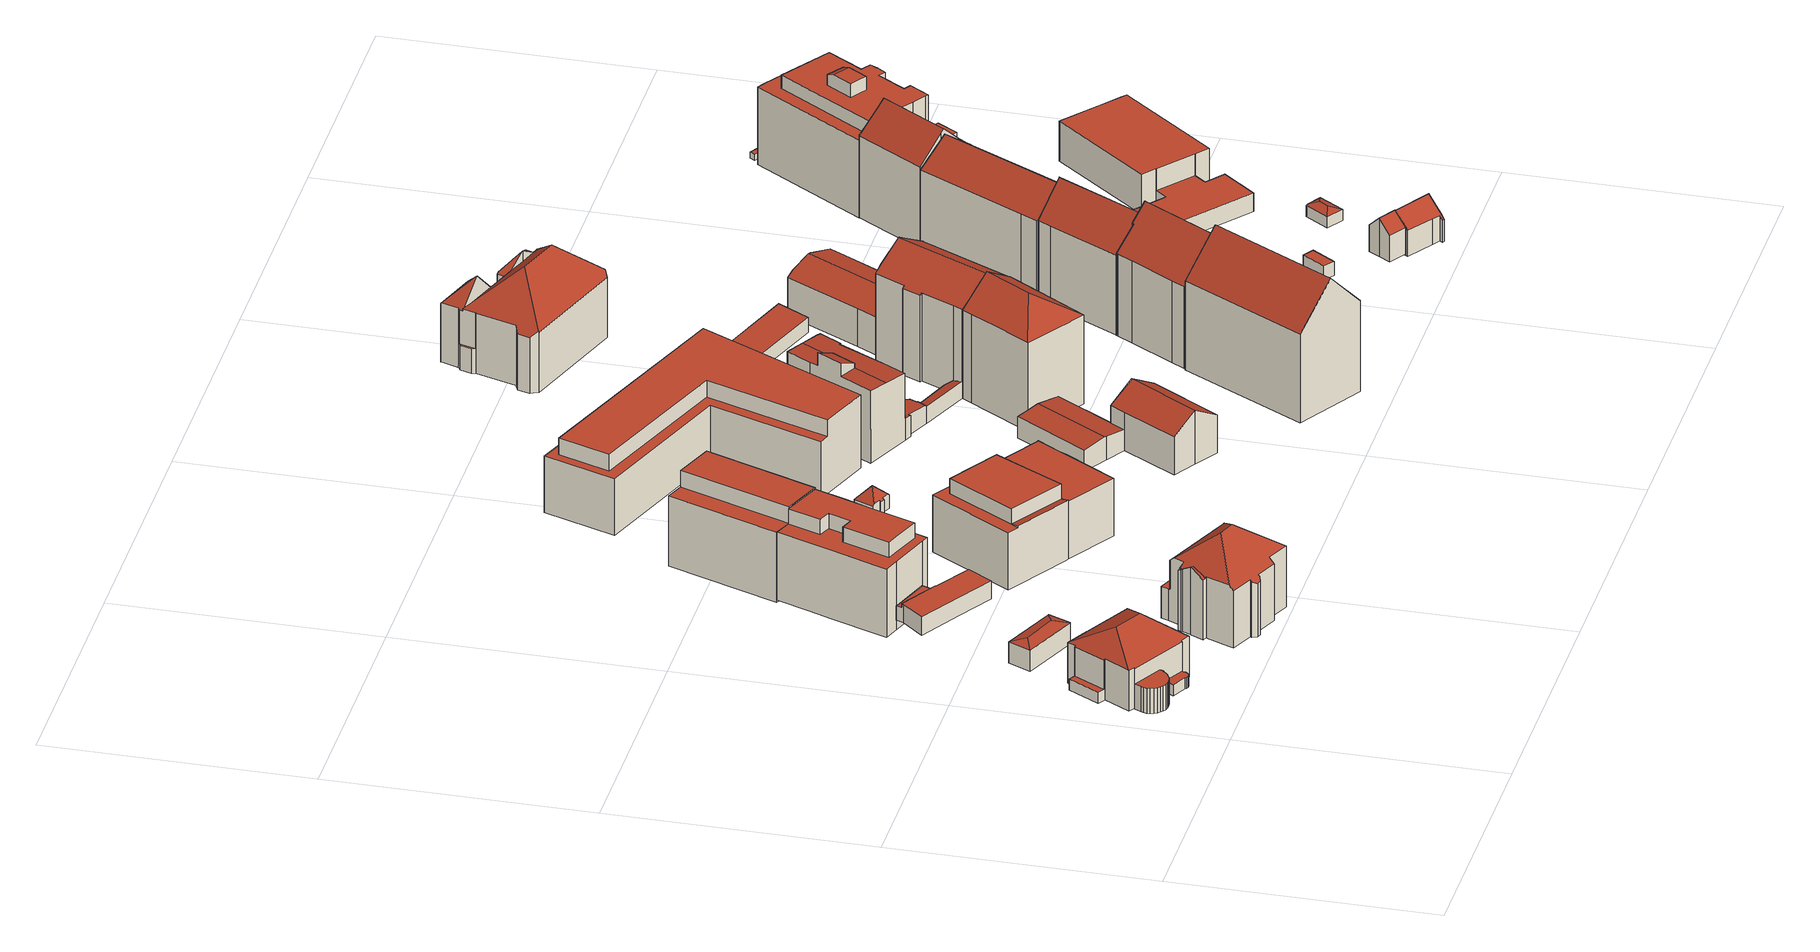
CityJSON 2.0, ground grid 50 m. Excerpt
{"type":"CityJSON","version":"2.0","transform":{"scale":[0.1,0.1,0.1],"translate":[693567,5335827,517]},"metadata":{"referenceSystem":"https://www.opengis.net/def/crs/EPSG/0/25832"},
"CityObjects":{
"building1":{"type":"Building","attributes":{"Gemeindeschluessel":"09162000","HoeheDach":"532.440","HoeheGrund":"520.370","Methode":"2000","NiedrigsteTraufeDesGebaeudes":"522.574","Geometrietyp2DReferenz":"3000","function":"31001_1000","roofType":"3200","measuredHeight":12.07,"storeysAboveGround":2},"geometry":[{"type":"MultiSurface","lod":"2","boundaries":[[[0,1,2,3,4,5,6]],[[7,8,9,10]],[[11,12,13,14]],[[15,16,17,18]],[[19,5,4,3,20,21,22,23,24,25]],[[25,24,26,27,28,29]],[[30,31,32,33]],[[34,35,31,30]],[[36,37,38,39]],[[40,6,5,19,41,42,43]],[[10,9,44,45]],[[11,14,46,47]],[[1,0,48,49]],[[50,51,40,43]],[[52,53,54,55]],[[56,38,37,57,58,44,9,8,59,60,61,62,63,48,0,6,40,51,64,65,66]],[[67,58,57,68]],[[68,57,37,36]],[[69,47,46,70]],[[71,72,73,74]],[[23,75,76,13,12,26,24]],[[77,78,79,80,32,31,35,17,16,81,2,1,49]],[[55,54,72,71]],[[82,56,66,83]],[[84,78,77,85]],[[86,87,74,73,88,89]],[[90,91,92,61,60,59]],[[93,75,53,52]],[[21,89,88,22]],[[94,79,78,84]],[[95,86,89,21,20,96]],[[97,27,26,12,11,47,69]],[[98,81,16,15]],[[65,64,51,50,99,100]],[[33,32,80,101]],[[23,22,88,73,72,54,53,75]],[[41,19,25,29]],[[101,80,79,94]],[[87,86,95,96,102,98,15,18,34,30,33,101,94,84,85,103,104,105,92,91,90,7,10,45,67,68,36,39,82,83,100,99,50,43,42,41,29,28,27,97,69,70,106,107,93,52,55,71,74]],[[90,59,8,7]],[[104,63,62,105]],[[76,107,106,70,46,14,13]],[[2,81,98,102,96,20,3]],[[76,75,93,107]],[[83,66,65,100]],[[45,44,58,67]],[[105,62,61,92]],[[18,17,35,34]],[[103,85,77,49,48,63,104]],[[39,38,56,82]]],"semantics":{"surfaces":[{"type":"WallSurface"},{"type":"RoofSurface"},{"type":"GroundSurface"}],"values":[0,0,0,0,1,0,0,0,0,0,0,1,0,0,0,1,0,0,0,0,1,1,0,0,0,0,0,0,1,0,0,0,0,0,0,1,0,0,2,0,0,0,0,0,0,0,0,0,0,0]}}]},
"building2":{"type":"Building","attributes":{"Gemeindeschluessel":"09162000","HoeheDach":"524.950","HoeheGrund":"520.030","Methode":"2000","NiedrigsteTraufeDesGebaeudes":"524.177","Geometrietyp2DReferenz":"3000","function":"31001_2523","roofType":"3200","measuredHeight":4.92},"geometry":[{"type":"MultiSurface","lod":"2","boundaries":[[[108,109,110,111]],[[112,109,108,113]],[[110,114,115,116,117,111]],[[113,111,117,118]],[[108,111,113]],[[119,120,118,117,116,115]],[[120,119,121,112,113,118]],[[112,121,114,110,109]],[[115,114,121,119]]],"semantics":{"surfaces":[{"type":"RoofSurface"},{"type":"WallSurface"},{"type":"GroundSurface"}],"values":[0,0,1,1,0,2,1,0,1]}}]},
"building3":{"type":"Building","attributes":{"Gemeindeschluessel":"09162000","HoeheDach":"537.830","HoeheGrund":"520.470","Methode":"2000","NiedrigsteTraufeDesGebaeudes":"526.830","Geometrietyp2DReferenz":"3000","function":"31001_1000","roofType":"3200","measuredHeight":17.36,"storeysAboveGround":2},"geometry":[{"type":"MultiSurface","lod":"2","boundaries":[[[122,123,124,125]],[[126,127,128,129]],[[130,131,132,133,134,135]],[[136,137,138,139]],[[140,141,142,143,144,145,146]],[[147,148,149,142,141,150,151]],[[152,153,154,155]],[[156,157,158]],[[159,160,161,162,152,155,163,164,165,122,125,166,167,168,126,129,151,150,141,140,146,169,170,171,136,139,172,173,174,175,176,177,178]],[[145,179,180,170,169,146]],[[181,182,183,157,156,184,185,143,142,149]],[[135,186,187,130]],[[183,182,186,135,134,176,175,174,173]],[[166,188,189,167]],[[181,190,191,187,186,182]],[[162,192,153,152]],[[128,127,193,189,188,124,123,194,195,196,190,181,149,148,147]],[[163,196,195,164]],[[158,157,183,173,172,139,138]],[[177,133,132,178]],[[144,143,185]],[[196,154,153,192,191,190]],[[178,132,131,159]],[[144,185,197,179,145]],[[155,154,196,163]],[[162,161,160,159,131,130,187,191,192]],[[176,134,133,177]],[[125,124,188,166]],[[194,123,122,165,164,195]],[[185,184,156,197]],[[171,198,137,136]],[[168,193,127,126]],[[197,156,158,138,137,198,180,179]],[[170,180,198,171]],[[167,189,193,168]],[[129,128,147,151]]],"semantics":{"surfaces":[{"type":"WallSurface"},{"type":"RoofSurface"},{"type":"GroundSurface"}],"values":[0,0,1,0,0,0,0,0,2,0,1,0,0,0,1,0,1,0,0,0,0,1,0,1,0,0,0,0,0,0,0,0,1,0,0,0]}}]},
"building4":{"type":"Building","attributes":{"Gemeindeschluessel":"09162000","HoeheDach":"523.651","HoeheGrund":"520.090","Methode":"2000","NiedrigsteTraufeDesGebaeudes":"522.850","Geometrietyp2DReferenz":"3000","function":"31001_1000","roofType":"1000","measuredHeight":3.56,"storeysAboveGround":1},"geometry":[{"type":"MultiSurface","lod":"2","boundaries":[[[199,200,201,202,203,204]],[[202,201,205,206,207,208,209,210,211,203]],[[212,213,214,215,216,208,207]],[[208,216,217,209]],[[206,205,218,219,212,207]],[[218,205,201,200]],[[200,199,204,220,221,222,223,224,214,213,212,219,218]],[[225,215,214,224,223,226]],[[211,210,209,217,226,223,222,221,220]],[[216,215,225,226,217]],[[204,203,211,220]]],"semantics":{"surfaces":[{"type":"WallSurface"},{"type":"RoofSurface"},{"type":"GroundSurface"}],"values":[0,1,0,0,0,0,2,0,0,1,0]}}]},
"building5":{"type":"Building","attributes":{"Gemeindeschluessel":"09162000","HoeheDach":"534.743","HoeheGrund":"518.093","Methode":"2000","NiedrigsteTraufeDesGebaeudes":"531.700","Geometrietyp2DReferenz":"3000","function":"31001_1000","roofType":"1000","measuredHeight":16.65,"storeysAboveGround":5},"geometry":[{"type":"MultiSurface","lod":"2","boundaries":[[[227,228,229,230,231,232,233,234,235,236]],[[237,238,239,240,241,242,243,244,245,246,232,231]],[[247,248,249,250,236,235,234,233,232,246,245,244,243]],[[251,252,253,254,240,239,238,255,256,257,258,259]],[[260,255,238,237]],[[250,261,227,236]],[[262,263,252,251,259,264]],[[249,265,261,250]],[[261,265,266,267,242,241,268,269,263,262,264,270,271,272,260,237,231,230,229,228,227]],[[248,247,267,266,265,249]],[[270,258,257,271]],[[243,242,267,247]],[[263,269,268,241,240,254,253,252]],[[264,259,258,270]],[[271,257,256,272]],[[272,256,255,260]]],"semantics":{"surfaces":[{"type":"WallSurface"},{"type":"GroundSurface"},{"type":"RoofSurface"}],"values":[0,0,1,2,0,0,0,0,2,0,0,0,0,0,0,0]}}]},
"building6":{"type":"Building","attributes":{"Gemeindeschluessel":"09162000","HoeheDach":"534.456","HoeheGrund":"520.070","Methode":"2000","NiedrigsteTraufeDesGebaeudes":"531.470","Geometrietyp2DReferenz":"3000","function":"31001_1000","roofType":"1000","measuredHeight":14.39,"storeysAboveGround":3},"geometry":[{"type":"MultiSurface","lod":"2","boundaries":[[[273,274,275,276,277,278,279,280,281,282,283,284]],[[285,284,283,282,286,287]],[[288,289,290,281,280,291,292,293]],[[288,294,289]],[[289,287,286,290]],[[295,273,284,285,287,289]],[[291,280,279,296,297,292]],[[298,274,273,295,289,294]],[[278,277,276,275,299,300,301,297,296,279]],[[301,293,292,297]],[[300,299,275,274,298,294,288,293,301]],[[290,286,282,281]]],"semantics":{"surfaces":[{"type":"WallSurface"},{"type":"RoofSurface"},{"type":"GroundSurface"}],"values":[0,1,1,0,0,0,0,1,2,0,0,0]}}]},
"building7":{"type":"Building","attributes":{"Gemeindeschluessel":"09162000","HoeheDach":"534.874","HoeheGrund":"517.610","Methode":"2000","NiedrigsteTraufeDesGebaeudes":"531.618","Geometrietyp2DReferenz":"3000","function":"31001_1000","roofType":"1000","measuredHeight":17.26,"storeysAboveGround":5},"geometry":[{"type":"MultiSurface","lod":"2","boundaries":[[[302,303,304,305]],[[306,307,308,309]],[[310,305,304,311]],[[312,313,314,315,309,308,316,302,305,310]],[[317,318,315,314]],[[302,316,319,303]],[[308,307,319,316]],[[314,313,312,310,311,320,321,317]],[[315,318,306,309]],[[303,319,307,306,318,317,321,320,311,304]]],"semantics":{"surfaces":[{"type":"RoofSurface"},{"type":"WallSurface"},{"type":"GroundSurface"}],"values":[0,1,1,1,1,1,0,2,0,1]}}]},
"building8":{"type":"Building","attributes":{"Gemeindeschluessel":"09162000","HoeheDach":"531.614","HoeheGrund":"520.060","Methode":"1000","NiedrigsteTraufeDesGebaeudes":"531.614","Geometrietyp2DReferenz":"3000","function":"31001_1000","roofType":"1000","measuredHeight":11.55,"storeysAboveGround":4},"geometry":[{"type":"MultiSurface","lod":"2","boundaries":[[[322,323,324,325,326,327,328,329]],[[324,323,322,275,279,330,325]],[[322,329,331,275]],[[332,326,325,330,279,333]],[[329,328,327,326,332,333,331]],[[275,331,333,279]]],"semantics":{"surfaces":[{"type":"WallSurface"},{"type":"GroundSurface"},{"type":"RoofSurface"}],"values":[0,1,0,0,2,0]}}]},
"building9":{"type":"Building","attributes":{"Gemeindeschluessel":"09162000","HoeheDach":"525.460","HoeheGrund":"520.440","Methode":"2000","NiedrigsteTraufeDesGebaeudes":"523.109","Geometrietyp2DReferenz":"3000","function":"31001_2000","roofType":"4000","measuredHeight":5.02},"geometry":[{"type":"MultiSurface","lod":"2","boundaries":[[[334,335,336]],[[337,335,338,339]],[[340,341,342,343,344,345]],[[346,338,335,334]],[[347,336,335,337]],[[343,334,336,344]],[[348,339,338,346,349,350]],[[342,351,352,349,346,334,343]],[[339,348,350,353,354,341,340,345,347,337]],[[353,352,351,354]],[[350,349,352,353]],[[354,351,342,341]],[[345,344,336,347]]],"semantics":{"surfaces":[{"type":"RoofSurface"},{"type":"WallSurface"},{"type":"GroundSurface"}],"values":[0,1,1,0,1,0,1,0,2,1,1,1,1]}}]},
"building10":{"type":"Building","attributes":{"name":"Finanzgericht München","Gemeindeschluessel":"09162000","HoeheDach":"533.800","HoeheGrund":"519.241","Methode":"2000","NiedrigsteTraufeDesGebaeudes":"524.000","Geometrietyp2DReferenz":"3000","function":"31001_3000","roofType":"1000","measuredHeight":14.56,"storeysAboveGround":4},"geometry":[{"type":"MultiSurface","lod":"2","boundaries":[[[355,356,357,358]],[[359,360,361,362]],[[361,360,363,357,356,364]],[[365,366,367,368]],[[369,367,366,370]],[[371,372,373,374]],[[375,376,363,360,359,377]],[[376,375,378,379,380,381,369,370,371,374]],[[376,374,373,358,357,363]],[[380,382,383,381]],[[362,361,364,384]],[[369,381,383,385,368,367]],[[384,364,356,355]],[[368,385,386,365]],[[375,377,387,378]],[[388,379,378,387]],[[382,380,379,388]],[[382,388,387,377,359,362,384,355,358,373,372,386,385,383]],[[371,370,366,365,386,372]]],"semantics":{"surfaces":[{"type":"WallSurface"},{"type":"RoofSurface"},{"type":"GroundSurface"}],"values":[0,0,1,1,0,0,0,2,0,0,0,0,0,0,0,0,0,1,0]}}]},
"building11":{"type":"Building","attributes":{"Gemeindeschluessel":"09162000","HoeheDach":"531.501","HoeheGrund":"520.830","Methode":"2000","NiedrigsteTraufeDesGebaeudes":"528.437","Geometrietyp2DReferenz":"3000","function":"31001_9998","roofType":"3100","measuredHeight":10.67,"storeysAboveGround":3},"geometry":[{"type":"MultiSurface","lod":"2","boundaries":[[[389,390,391,392]],[[393,394,395,396,397,398]],[[390,394,393,391]],[[395,394,390,389]],[[399,400,398,397]],[[389,392,401,399,397,396,395]],[[401,402,400,399]],[[391,393,398,400,402]],[[392,391,402,401]]],"semantics":{"surfaces":[{"type":"WallSurface"},{"type":"RoofSurface"},{"type":"GroundSurface"}],"values":[0,0,1,0,0,2,0,1,0]}}]},
"building12":{"type":"Building","attributes":{"Gemeindeschluessel":"09162000","HoeheDach":"525.499","HoeheGrund":"520.711","Methode":"1000","NiedrigsteTraufeDesGebaeudes":"524.944","Geometrietyp2DReferenz":"3000","function":"31001_9998","roofType":"3100","measuredHeight":4.79},"geometry":[{"type":"MultiSurface","lod":"2","boundaries":[[[403,404,405,406]],[[403,406,407,408,409]],[[406,405,410,411,407]],[[412,413,411,410]],[[414,415,413,412]],[[405,404,416,417,414,412,410]],[[411,413,415,418,408,407]],[[417,418,415,414]],[[404,403,409,416]],[[417,416,409,408,418]]],"semantics":{"surfaces":[{"type":"WallSurface"},{"type":"RoofSurface"},{"type":"GroundSurface"}],"values":[0,1,0,0,0,2,1,0,0,0]}}]},
"building13":{"type":"Building","attributes":{"Gemeindeschluessel":"09162000","HoeheDach":"537.762","HoeheGrund":"520.667","Methode":"2000","NiedrigsteTraufeDesGebaeudes":"523.525","Geometrietyp2DReferenz":"3000","function":"31001_2000","roofType":"1000","measuredHeight":17.09,"storeysAboveGround":3},"geometry":[{"type":"MultiSurface","lod":"2","boundaries":[[[419,420,421,422]],[[423,424,425,426]],[[427,428,429,430,431]],[[432,433,434,435]],[[436,437,438,439,440,441,442,443]],[[444,445,429,428]],[[446,435,434,447,448,449]],[[450,451,452,453]],[[454,455,456,457]],[[444,458,459,460,461,445]],[[454,457,462,437,436,463,458,444,428,427,464,419,422,432,435,446,465,423,426]],[[453,452,440,439]],[[462,466,467,468,469,438,437]],[[464,470,471,420,419]],[[461,460,472,473]],[[469,453,439,438]],[[464,427,431,473,472,470]],[[431,430,461,473]],[[454,426,425,474,475,455]],[[468,471,470,472,460,459,476,450,453,469]],[[425,424,477,449,448,474]],[[442,441,451,450]],[[450,476,478,443,442]],[[432,422,421,479,433]],[[452,451,441,440]],[[448,447,475,474]],[[457,456,466,462]],[[465,477,424,423]],[[458,463,478,476,459]],[[436,443,478,463]],[[466,479,421,420,467]],[[456,455,475,447,434,433,479,466]],[[420,471,468,467]],[[446,449,477,465]],[[430,429,445,461]]],"semantics":{"surfaces":[{"type":"WallSurface"},{"type":"GroundSurface"},{"type":"RoofSurface"}],"values":[0,0,0,0,0,0,0,0,0,0,1,0,0,0,0,2,0,2,0,2,2,0,2,0,2,0,0,0,0,0,2,2,0,0,2]}}]},
"building14":{"type":"Building","attributes":{"Gemeindeschluessel":"09162000","HoeheDach":"542.880","HoeheGrund":"520.760","Methode":"2000","NiedrigsteTraufeDesGebaeudes":"538.519","Geometrietyp2DReferenz":"3000","function":"31001_9998","roofType":"3200","measuredHeight":22.12,"storeysAboveGround":5},"geometry":[{"type":"MultiSurface","lod":"2","boundaries":[[[480,481,482,483,484]],[[482,485,486,487,488,489,490,491,492,483]],[[484,483,492,491,493,494,495,496]],[[486,497,498,499,487]],[[500,501,481,480,484,496]],[[502,501,500,496,495,494,493,503,504,505,499,498]],[[493,491,490,503]],[[481,506,497,486,485,482]],[[501,502,498,497,506,481]],[[489,488,487,499,505,504,503,490]]],"semantics":{"surfaces":[{"type":"RoofSurface"},{"type":"WallSurface"},{"type":"GroundSurface"}],"values":[0,0,1,1,1,2,1,0,1,1]}}]},
"building15":{"type":"Building","attributes":{"Gemeindeschluessel":"09162000","HoeheDach":"546.566","HoeheGrund":"520.866","Methode":"2000","NiedrigsteTraufeDesGebaeudes":"537.308","Geometrietyp2DReferenz":"3000","function":"31001_1000","roofType":"3100","measuredHeight":25.7,"storeysAboveGround":4},"geometry":[{"type":"MultiSurface","lod":"2","boundaries":[[[507,508,509,510]],[[511,512,513,514]],[[515,514,513,516,517,518]],[[519,520,521,522]],[[510,509,523,524]],[[525,526,527,528]],[[529,530,531,532]],[[533,534,535,536]],[[537,534,533,538,539,540]],[[541,542,543,544,545,546]],[[547,548,530,529]],[[549,550,551,552]],[[532,531,553,554]],[[524,523,555,556]],[[521,520,557,558,553,531,530,548,559,527,526,542,541,546,517,516,513,512,560,555,523,509,508,551,550,561,535,534,537,562]],[[536,563,549,552,507,510,524,556,564,511,514,515,518,545,544,543,525,528,565,547,529,532,554,566,567,519,522,568,569,570,571,539,538,533]],[[565,559,548,547]],[[564,560,512,511]],[[561,550,549,563,536,535]],[[552,551,508,507]],[[543,542,526,525]],[[570,572,573,571]],[[556,555,560,564]],[[569,574,572,570]],[[562,537,540,573,572,574]],[[528,527,559,565]],[[568,522,521,562,574,569]],[[518,517,546,545]],[[571,573,540,539]],[[554,553,558,566]],[[567,566,558,557,520,519]]],"semantics":{"surfaces":[{"type":"WallSurface"},{"type":"RoofSurface"},{"type":"GroundSurface"}],"values":[0,0,0,0,0,0,0,0,0,0,0,0,0,0,1,2,0,0,0,0,0,0,0,0,1,0,0,0,0,0,0]}}]},
"building16":{"type":"Building","attributes":{"Gemeindeschluessel":"09162000","HoeheDach":"525.708","HoeheGrund":"520.780","Methode":"2000","NiedrigsteTraufeDesGebaeudes":"523.778","Geometrietyp2DReferenz":"3000","function":"31001_2000","roofType":"1000","measuredHeight":4.93},"geometry":[{"type":"MultiSurface","lod":"2","boundaries":[[[575,576,577,578,579,580,581,582,583]],[[584,585,586,587,588]],[[577,589,590,578]],[[577,576,575,583,584,588,591,592,593,594,595,596,597,598,589]],[[599,600,581,580]],[[584,583,582,585]],[[579,578,590,599,580]],[[588,587,601,591]],[[602,603,601,587,586,604]],[[592,603,602,593]],[[605,585,582,581,600,606,607,608]],[[595,608,607,596]],[[596,607,606,597]],[[591,601,603,592]],[[605,604,586,585]],[[600,599,590,589,598,597,606]],[[594,593,602,604,605,608,595]]],"semantics":{"surfaces":[{"type":"WallSurface"},{"type":"GroundSurface"},{"type":"RoofSurface"}],"values":[0,0,0,1,0,0,2,0,2,0,2,0,0,0,0,0,0]}}]},
"building17":{"type":"Building","attributes":{"Gemeindeschluessel":"09162000","HoeheDach":"542.618","HoeheGrund":"521.040","Methode":"2000","NiedrigsteTraufeDesGebaeudes":"538.280","Geometrietyp2DReferenz":"3000","function":"31001_1000","roofType":"3100","measuredHeight":21.58,"storeysAboveGround":4},"geometry":[{"type":"MultiSurface","lod":"2","boundaries":[[[609,610,611,612]],[[613,614,615,616]],[[617,618,619,620]],[[621,622,623,624,625,626,627,628,629,615,614]],[[622,610,609,630,631,623]],[[632,633,634,635]],[[636,629,628,637]],[[638,625,624,639]],[[637,628,627,640]],[[635,617,620,641,613,616,636,637,640,642,638,639,631,630,609,612,632]],[[639,624,623,631]],[[642,626,625,638]],[[641,620,619,621,614,613]],[[616,615,629,636]],[[612,611,633,632]],[[635,634,618,617]],[[619,618,634,633,611,610,622,621]],[[640,627,626,642]]],"semantics":{"surfaces":[{"type":"WallSurface"},{"type":"RoofSurface"},{"type":"GroundSurface"}],"values":[0,0,0,1,0,0,0,0,0,2,0,0,0,0,0,0,1,0]}}]},
"building18":{"type":"Building","attributes":{"Gemeindeschluessel":"09162000","HoeheDach":"544.514","HoeheGrund":"521.010","Methode":"1000","NiedrigsteTraufeDesGebaeudes":"537.318","Geometrietyp2DReferenz":"3000","function":"31001_1000","roofType":"3100","measuredHeight":23.5,"storeysAboveGround":4},"geometry":[{"type":"MultiSurface","lod":"2","boundaries":[[[643,644,645,646]],[[647,648,649,650]],[[651,652,653,654,655,656,657,647,650,658,643,646,659,660,661,662]],[[656,663,664,657]],[[646,645,665,659]],[[658,666,644,643]],[[667,668,661,660,659,665]],[[651,669,670,652]],[[652,670,671,653]],[[672,673,667,665,645,644,666,649,648,664,663]],[[654,653,671,673,672,655]],[[671,670,669,674,668,667,673]],[[662,674,669,651]],[[650,649,666,658]],[[655,672,663,656]],[[657,664,648,647]],[[661,668,674,662]]],"semantics":{"surfaces":[{"type":"WallSurface"},{"type":"GroundSurface"},{"type":"RoofSurface"}],"values":[0,0,1,0,0,0,0,0,0,2,0,2,0,0,0,0,0]}}]},
"building19":{"type":"Building","attributes":{"Gemeindeschluessel":"09162000","HoeheDach":"539.800","HoeheGrund":"520.740","Methode":"2000","NiedrigsteTraufeDesGebaeudes":"525.558","Geometrietyp2DReferenz":"3000","function":"31001_1000","roofType":"3200","measuredHeight":19.06,"storeysAboveGround":2},"geometry":[{"type":"MultiSurface","lod":"2","boundaries":[[[675,676,677,678]],[[679,680,681,682]],[[683,684,685]],[[686,687,688,689,690,691]],[[692,693,694]],[[695,696,697,698,699,700,701]],[[702,691,690,703,704,705]],[[706,678,677,707,708,709,710]],[[711,712,713,714]],[[681,715,716,717]],[[718,719,720,721,722,694,693,723,724]],[[725,726,727,728,729,730]],[[680,731,732,733,715,681]],[[734,735,682]],[[708,736,696,695,709]],[[737,738,739,740,718,724]],[[698,717,716,741,742,699]],[[739,738,727,726]],[[743,744,745,746]],[[720,719,718,740,739,726,725,730,688,687,686,747,748,749,743,746,750,675,678,706,710,701,700,699,742,741,751,752,753,754,755,756,721]],[[745,757,676,675,750,746]],[[749,748,747,702,705,758,744,743]],[[759,760,761,762,711,714,731,680]],[[713,732,731,714]],[[713,753,752,751,715,733,732]],[[763,683,761]],[[692,694,722,684,683]],[[690,689,729,728,727,738,737,724,723,703]],[[712,764,685,684,722,721,756,755,754,753,713]],[[707,735,734,697,696,736,708]],[[692,683,763]],[[761,683,685,764,762]],[[710,709,695,701]],[[704,703,723,693,692,763,761,760,759,680,679,682,735]],[[711,762,764,712]],[[730,729,689,688]],[[682,681,717,698,697,734]],[[758,705,704,735,707,677,676,757,745,744]],[[686,691,702,747]],[[715,751,741,716]]],"semantics":{"surfaces":[{"type":"WallSurface"},{"type":"RoofSurface"},{"type":"GroundSurface"}],"values":[0,0,1,0,0,0,1,0,1,1,0,0,1,0,1,0,0,0,0,2,0,0,0,0,0,0,1,1,0,0,0,1,0,1,0,0,1,1,0,0]}}]},
"building20":{"type":"Building","attributes":{"Gemeindeschluessel":"09162000","HoeheDach":"530.544","HoeheGrund":"520.981","Methode":"1000","NiedrigsteTraufeDesGebaeudes":"528.617","Geometrietyp2DReferenz":"3000","function":"31001_1000","roofType":"3100","measuredHeight":9.56,"storeysAboveGround":2},"geometry":[{"type":"MultiSurface","lod":"2","boundaries":[[[765,766,767,768]],[[769,770,771,772]],[[632,773,774,612]],[[768,767,775,776,777,778,779]],[[769,765,768,779,770]],[[772,771,780,781]],[[609,777,776,631]],[[609,612,774,778,777]],[[609,631,782,766,765,769,772,781,783,632,612]],[[783,784,773,632]],[[774,773,784,780,771,770,779,778]],[[631,776,775,782]],[[766,782,775,767]],[[781,780,784,783]]],"semantics":{"surfaces":[{"type":"WallSurface"},{"type":"RoofSurface"},{"type":"GroundSurface"}],"values":[0,0,0,1,0,0,0,0,2,0,1,0,0,0]}}]},
"building21":{"type":"Building","attributes":{"Gemeindeschluessel":"09162000","HoeheDach":"542.890","HoeheGrund":"521.139","Methode":"2000","NiedrigsteTraufeDesGebaeudes":"531.230","Geometrietyp2DReferenz":"3000","function":"31001_1000","roofType":"3100","measuredHeight":21.75,"storeysAboveGround":4},"geometry":[{"type":"MultiSurface","lod":"2","boundaries":[[[785,786,787,788]],[[789,790,791]],[[792,793,794,795,796]],[[797,798,799,800]],[[801,802,803,804]],[[786,805,806,807,787]],[[808,785,809,810]],[[804,803,788,787,807,792,796,811,812]],[[789,813,814,815,790]],[[794,816,817,789,791,818]],[[786,785,808,819,805]],[[803,802,809,785,788]],[[793,816,794]],[[811,796,795,790,815,820,821]],[[822,797,800,823,824,825,826,819,808,810,801,804,812]],[[806,814,813,817,816,793,792,807]],[[789,817,813]],[[800,827,828,823]],[[818,795,794]],[[822,829,798,797]],[[810,809,802,801]],[[799,827,800]],[[822,812,811,821,829]],[[791,790,795,818]],[[823,828,830,824]],[[799,798,829,821,820,831,832,830,828,827]],[[825,832,831,826]],[[805,819,826,831,820,815,814,806]],[[824,830,832,825]]],"semantics":{"surfaces":[{"type":"WallSurface"},{"type":"RoofSurface"},{"type":"GroundSurface"}],"values":[0,0,1,0,0,1,0,0,1,1,0,1,0,1,2,0,0,0,0,0,0,0,0,0,0,1,0,0,0]}}]},
"building22":{"type":"Building","attributes":{"Gemeindeschluessel":"09162000","HoeheDach":"523.780","HoeheGrund":"520.993","Methode":"2000","NiedrigsteTraufeDesGebaeudes":"523.780","Geometrietyp2DReferenz":"3000","function":"31001_2000","roofType":"1000","measuredHeight":2.79},"geometry":[{"type":"MultiSurface","lod":"2","boundaries":[[[833,834,835,836]],[[837,838,834,833]],[[836,839,837,833]],[[839,840,838,837]],[[834,838,840,835]],[[836,835,840,839]]],"semantics":{"surfaces":[{"type":"WallSurface"},{"type":"GroundSurface"},{"type":"RoofSurface"}],"values":[0,0,1,0,2,0]}}]},
"building23":{"type":"Building","attributes":{"Gemeindeschluessel":"09162000","HoeheDach":"528.477","HoeheGrund":"520.810","Methode":"1000","NiedrigsteTraufeDesGebaeudes":"526.087","Geometrietyp2DReferenz":"3000","function":"31001_2000","roofType":"3100","measuredHeight":7.67},"geometry":[{"type":"MultiSurface","lod":"2","boundaries":[[[841,842,843,844]],[[845,846,847,844,843,848]],[[847,846,849,850,841,844]],[[845,848,851,852]],[[850,851,842,841]],[[849,852,851,850]],[[848,843,842,851]],[[846,845,852,849]]],"semantics":{"surfaces":[{"type":"WallSurface"},{"type":"GroundSurface"},{"type":"RoofSurface"}],"values":[0,0,1,2,0,0,2,0]}}]},
"building24":{"type":"Building","attributes":{"Gemeindeschluessel":"09162000","HoeheDach":"541.628","HoeheGrund":"521.050","Methode":"2000","NiedrigsteTraufeDesGebaeudes":"533.179","Geometrietyp2DReferenz":"3000","function":"31001_1000","roofType":"3100","measuredHeight":20.58,"storeysAboveGround":4},"geometry":[{"type":"MultiSurface","lod":"2","boundaries":[[[853,854,855,856]],[[857,858,859,860,861,862,863,864]],[[865,866,867,868]],[[869,870,871,872]],[[872,871,873,874]],[[875,876,877,856,855,866,865]],[[878,879,880,881,882,883]],[[854,853,884,885,886,860,859]],[[881,880,864,863]],[[887,867,866,855,854,859,858,888]],[[889,890,891,892,885,884]],[[876,893,891,890,894,877]],[[874,873,878,883]],[[868,867,887,895]],[[877,894,890,889,884,853,856]],[[870,888,858,857,864,880,879,878,873,871]],[[896,895,887,888,870,869]],[[893,876,875,865,868,895,896,869,872,874,883,882,881,863,862,861,860,886,885,892,891]]],"semantics":{"surfaces":[{"type":"WallSurface"},{"type":"RoofSurface"},{"type":"GroundSurface"}],"values":[0,0,0,0,0,0,0,0,0,1,0,0,0,0,1,1,0,2]}}]},
"building25":{"type":"Building","attributes":{"Gemeindeschluessel":"09162000","HoeheDach":"528.481","HoeheGrund":"520.460","Methode":"2000","NiedrigsteTraufeDesGebaeudes":"524.899","Geometrietyp2DReferenz":"3000","function":"31001_1000","roofType":"3100","measuredHeight":8.02,"storeysAboveGround":1},"geometry":[{"type":"MultiSurface","lod":"2","boundaries":[[[897,843,898,899]],[[900,901,902,903,904]],[[905,906,907,908]],[[909,906,905,910,901,900]],[[911,912,913,914]],[[915,916,917,843,897,918,919,920]],[[899,898,921,922]],[[922,921,903,902]],[[914,913,923,924]],[[908,907,912,911]],[[904,903,921,898,843,917,916]],[[902,901,910,905,908,911,914,924,920,919,918,897,899,922]],[[924,923,915,920]],[[913,912,907,906,909,900,904,916,915,923]]],"semantics":{"surfaces":[{"type":"WallSurface"},{"type":"RoofSurface"},{"type":"GroundSurface"}],"values":[0,0,0,0,0,0,0,0,0,0,1,2,0,1]}}]},
"building26":{"type":"Building","attributes":{"Gemeindeschluessel":"09162000","HoeheDach":"524.000","HoeheGrund":"521.084","Methode":"2000","NiedrigsteTraufeDesGebaeudes":"523.331","Geometrietyp2DReferenz":"3000","function":"31001_2463","roofType":"3200","measuredHeight":2.92,"storeysAboveGround":1},"geometry":[{"type":"MultiSurface","lod":"2","boundaries":[[[925,926,927]],[[928,929,930,931,932]],[[933,934,935,932,931]],[[936,927,935,934]],[[926,928,932,935,927]],[[936,937,938,925,927]],[[925,938,929,928,926]],[[939,929,938,937]],[[933,931,930,940]],[[940,930,929,939]],[[936,934,933,940,939,937]]],"semantics":{"surfaces":[{"type":"RoofSurface"},{"type":"WallSurface"},{"type":"GroundSurface"}],"values":[0,0,1,1,0,1,0,1,1,1,2]}}]},
"building27":{"type":"Building","attributes":{"Gemeindeschluessel":"09162000","HoeheDach":"542.720","HoeheGrund":"521.059","Methode":"2000","NiedrigsteTraufeDesGebaeudes":"530.690","Geometrietyp2DReferenz":"3000","function":"31001_1000","roofType":"3100","measuredHeight":21.66,"storeysAboveGround":4},"geometry":[{"type":"MultiSurface","lod":"2","boundaries":[[[941,942,943,944]],[[945,946,947]],[[948,949,945,950]],[[951,952,953,954]],[[955,956,957,958]],[[959,960,946,961,962,963]],[[964,965,941,944,966]],[[967,968,941,969]],[[970,960,943]],[[943,942,971,945,947,970]],[[950,945,971,972]],[[973,974,975,976]],[[977,967,969,978]],[[979,980,952,951]],[[945,949,981,961,946]],[[947,946,960,970]],[[944,943,982,966]],[[979,983,984,959,963,980]],[[985,986,974,973]],[[987,988,983,979,951,954,985,973,976,989,955,958,990]],[[988,987,977,978,965,964]],[[954,953,986,985]],[[984,982,943,960,959]],[[989,976,975,962,961,981]],[[983,988,964,966,982,984]],[[958,957,991,990]],[[972,971,942,941]],[[987,990,991,968,967,977]],[[968,991,957,956,948,950,972,941]],[[955,989,981,949,948,956]],[[980,963,962,975,974,986,953,952]],[[969,941,965,978]]],"semantics":{"surfaces":[{"type":"WallSurface"},{"type":"RoofSurface"},{"type":"GroundSurface"}],"values":[0,0,0,0,0,1,1,0,0,1,0,0,1,0,1,0,0,0,0,2,0,0,1,0,0,0,0,0,1,0,1,0]}}]},
"building28":{"type":"Building","attributes":{"name":"Neuapostolische Kirche","Gemeindeschluessel":"09162000","HoeheDach":"529.100","HoeheGrund":"521.058","Methode":"2000","NiedrigsteTraufeDesGebaeudes":"524.800","Geometrietyp2DReferenz":"3000","function":"31001_3041","roofType":"9999","measuredHeight":8.04,"storeysAboveGround":1},"geometry":[{"type":"MultiSurface","lod":"2","boundaries":[[[992,993,994,995]],[[996,997,998,999]],[[1000,1001,1002,993,992]],[[1003,1004,1005,1006,997,996]],[[995,994,1007,1008]],[[1009,1010,1011,1012]],[[1013,1014,1001,1000]],[[997,1006,1001,1014,1015,1016,1017,1018,998]],[[1012,1011,1004,1003]],[[1002,1001,1006,1005]],[[1019,1015,1014,1013]],[[1007,994,993,1002,1005,1004,1011,1010]],[[1003,996,999,1020,1021,1022,1019,1013,1000,992,995,1008,1009,1012]],[[1020,1018,1017,1021]],[[1021,1017,1016,1022]],[[999,998,1018,1020]],[[1022,1016,1015,1019]],[[1008,1007,1010,1009]]],"semantics":{"surfaces":[{"type":"WallSurface"},{"type":"RoofSurface"},{"type":"GroundSurface"}],"values":[0,0,0,0,0,0,0,1,0,0,0,1,2,0,0,0,0,0]}}]},
"building29":{"type":"Building","attributes":{"Gemeindeschluessel":"09162000","HoeheDach":"523.500","HoeheGrund":"521.100","Methode":"2000","NiedrigsteTraufeDesGebaeudes":"523.500","Geometrietyp2DReferenz":"3000","function":"31001_2000","roofType":"1000","measuredHeight":2.4},"geometry":[{"type":"MultiSurface","lod":"2","boundaries":[[[1023,1024,1025,1026]],[[1027,1023,1026,1028]],[[1028,1029,1030,1027]],[[1030,1024,1023,1027]],[[1028,1026,1025,1029]],[[1029,1025,1024,1030]]],"semantics":{"surfaces":[{"type":"RoofSurface"},{"type":"WallSurface"},{"type":"GroundSurface"}],"values":[0,1,2,1,1,1]}}]},
"building30":{"type":"Building","attributes":{"Gemeindeschluessel":"09162000","HoeheDach":"541.900","HoeheGrund":"520.998","Methode":"2000","NiedrigsteTraufeDesGebaeudes":"536.300","Geometrietyp2DReferenz":"3000","function":"31001_1000","roofType":"1000","measuredHeight":20.9,"storeysAboveGround":6},"geometry":[{"type":"MultiSurface","lod":"2","boundaries":[[[1031,1032,1033,1034]],[[1035,1036,1037,1038,1039,1040]],[[1041,1042,1043,1044]],[[1045,1046,1047,1048]],[[1049,1050,1051,1052]],[[1053,1054,1055,1056,1041,1044,1057,1058,1059,1060,1051,1050,1061]],[[1062,1063,1042,1041,1056,1055]],[[1064,1065,1038,1037]],[[1066,1067,1068,1069,1031,1034,1070,1071,1072,1073,1074,1075,1076,1049,1052,1077,1078]],[[1079,1080,1065,1064,1081,1082]],[[1073,1072,1083,1062,1055,1054,1074]],[[1084,1085,1086,1087]],[[1057,1088,1089,1058]],[[1067,1066,1078,1059,1058,1089,1090]],[[1052,1051,1060,1077]],[[1071,1070,1091,1092,1083,1072]],[[1039,1038,1065,1080]],[[1048,1084,1087,1045]],[[1074,1054,1053,1075]],[[1044,1043,1088,1057]],[[1076,1061,1050,1049]],[[1087,1086,1046,1045]],[[1093,1035,1040,1094,1079,1082]],[[1077,1060,1059,1078]],[[1075,1053,1061,1076]],[[1083,1092,1091,1033,1032,1047,1046,1086,1085,1090,1089,1088,1043,1042,1063,1062],[1081,1064,1037,1036,1035,1093,1082]],[[1031,1069,1068,1067,1090,1085,1084,1048,1047,1032]],[[1094,1040,1039,1080,1079]],[[1034,1033,1091,1070]]],"semantics":{"surfaces":[{"type":"WallSurface"},{"type":"RoofSurface"},{"type":"GroundSurface"}],"values":[0,0,0,0,0,1,0,0,2,0,0,0,0,0,0,0,1,1,0,0,0,0,0,0,0,1,0,1,0]}}]},
"building31":{"type":"Building","attributes":{"Gemeindeschluessel":"09162000","HoeheDach":"522.201","HoeheGrund":"520.971","Methode":"2000","NiedrigsteTraufeDesGebaeudes":"522.201","Geometrietyp2DReferenz":"3000","function":"51009_1610","roofType":"1000","measuredHeight":1.23},"geometry":[{"type":"MultiSurface","lod":"2","boundaries":[[[1095,1096,1097,1098]],[[1095,1099,1100,1096]],[[1098,1101,1099,1095]],[[1101,1102,1100,1099]],[[1096,1100,1102,1097]],[[1097,1102,1101,1098]]],"semantics":{"surfaces":[{"type":"GroundSurface"},{"type":"WallSurface"},{"type":"RoofSurface"}],"values":[0,1,1,2,1,1]}}]}
},
"vertices":[
[77,144,84],[77,144,56],[127,117,56],[127,117,114],[77,144,114],[19,175,114],[19,175,84],[49,121,34],[49,121,84],[42,120,84],[42,120,34],[35,233,56],[35,233,114],[68,293,114],[68,293,56],[125,110,34],[125,110,56],[123,107,56],[123,107,34],[20,176,115],[128,119,115],[146,110,116],[139,194,154],[84,223,154],[10,183,115],[9,182,115],[37,232,116],[37,232,34],[10,183,34],[9,182,34],[116,102,34],[116,102,56],[112,102,56],[112,102,34],[120,104,34],[120,104,56],[18,129,34],[18,129,84],[14,133,84],[14,133,34],[12,163,84],[20,176,34],[19,175,34],[12,163,34],[35,120,84],[35,120,34],[55,300,56],[22,240,56],[73,136,84],[73,136,56],[10,158,34],[10,158,84],[122,285,34],[122,285,115],[122,286,114],[122,286,34],[11,139,84],[23,125,84],[28,122,84],[55,123,84],[61,127,84],[62,127,84],[67,131,84],[71,137,84],[9,154,84],[9,151,84],[9,145,84],[28,122,34],[23,125,34],[22,240,34],[55,300,34],[173,259,34],[173,259,114],[215,236,114],[215,236,34],[78,308,115],[70,292,116],[83,130,56],[78,121,56],[105,107,56],[108,104,56],[125,115,56],[11,139,34],[9,145,34],[78,121,34],[83,130,34],[147,109,34],[215,235,34],[215,235,115],[147,109,115],[55,123,34],[61,127,34],[62,127,34],[78,308,34],[105,107,34],[146,110,34],[128,119,34],[35,233,34],[125,115,34],[9,154,34],[9,151,34],[108,104,34],[127,117,34],[73,136,34],[71,137,34],[67,131,34],[68,293,34],[70,292,34],
[139,394,79],[204,368,79],[234,380,72],[127,425,72],[216,337,72],[108,382,72],[235,380,72],[235,380,30],[234,380,30],[127,425,30],[108,382,30],[217,337,30],[216,337,30],[217,337,72],
[368,11,35],[368,11,148],[325,29,148],[325,29,35],[302,35,35],[302,35,146],[303,38,149],[303,38,35],[468,126,98],[468,127,98],[475,143,98],[331,203,98],[325,188,98],[324,186,98],[293,158,35],[293,158,158],[297,165,154],[297,165,35],[282,112,35],[282,111,35],[282,111,157],[282,112,156],[282,112,154],[275,115,154],[275,115,35],[260,57,149],[264,66,156],[264,66,157],[264,66,35],[260,57,35],[430,35,35],[430,35,158],[431,35,157],[431,35,35],[301,159,156],[303,163,156],[303,163,154],[468,127,35],[468,126,35],[467,124,35],[452,89,35],[418,2,35],[373,21,35],[372,20,35],[323,26,35],[315,23,35],[306,26,35],[287,139,35],[287,140,35],[295,157,35],[303,163,35],[312,158,35],[320,176,35],[324,186,35],[325,188,35],[331,203,35],[475,143,35],[287,139,169],[287,140,169],[350,102,208],[320,176,165],[312,158,164],[292,137,156],[283,115,156],[324,186,156],[468,126,156],[323,26,146],[315,23,141],[382,89,208],[467,124,158],[452,89,158],[306,26,141],[372,20,156],[373,21,157],[418,2,157],[292,137,169],[295,157,158],
[266,544,31],[332,505,31],[332,505,67],[266,544,67],[183,593,67],[183,593,31],[362,552,67],[296,592,67],[292,594,67],[293,595,67],[220,637,67],[219,635,67],[218,634,67],[292,594,31],[293,595,31],[302,620,31],[302,620,59],[293,595,59],[220,637,59],[362,552,31],[296,592,31],[218,634,31],[219,635,31],[220,637,31],[224,648,31],[228,646,31],[228,646,59],[224,648,59],
[195,658,147],[201,675,147],[235,765,147],[251,809,147],[275,872,147],[275,872,11],[251,809,11],[235,765,11],[201,675,11],[195,658,11],[307,859,147],[307,859,177],[331,851,177],[383,831,177],[383,831,147],[395,826,147],[395,826,11],[383,831,11],[331,851,11],[307,859,11],[317,615,11],[305,619,11],[302,620,11],[224,648,11],[258,655,177],[311,636,177],[344,726,177],[361,769,177],[284,797,177],[308,788,177],[291,745,177],[268,753,177],[235,663,177],[284,797,147],[224,648,147],[258,655,147],[311,636,147],[235,663,147],[302,620,147],[305,619,147],[317,615,147],[361,769,147],[344,726,147],[268,753,147],[291,745,147],[308,788,147],
[504,422,145],[496,408,149],[496,408,31],[504,422,31],[544,497,31],[575,554,31],[583,569,31],[583,569,145],[575,554,145],[575,554,175],[544,497,175],[504,422,175],[500,425,175],[476,613,175],[399,486,175],[390,471,145],[399,486,145],[476,613,145],[486,628,145],[465,641,145],[369,484,145],[390,471,149],[500,425,145],[486,628,31],[465,641,31],[491,410,149],[491,410,31],[390,471,31],[369,484,31],
[310,858,146],[388,1070,146],[353,1083,146],[275,872,146],[464,1042,148],[464,1042,179],[385,830,179],[385,830,148],[275,872,6],[353,1083,6],[310,858,6],[385,830,6],[395,826,6],[395,826,146],[310,858,179],[473,1038,6],[473,1038,146],[388,1070,179],[388,1070,6],[464,1042,6],
[592,350,31],[653,450,31],[660,463,31],[687,507,31],[687,507,146],[660,463,146],[653,450,146],[592,350,146],[684,508,31],[496,408,146],[684,508,146],[583,569,146],
[572,774,85],[603,786,61],[558,803,61],[603,786,34],[588,748,61],[588,748,34],[546,764,34],[561,758,34],[561,758,64],[546,764,64],[543,765,61],[543,765,34],[585,749,64],[558,803,34],[585,749,34],[570,755,64],[570,755,34],[560,756,61],[569,752,61],[569,752,34],[560,756,34],
[465,1305,135],[465,1305,168],[889,1151,168],[889,1151,135],[634,868,135],[634,868,168],[717,1103,168],[717,1103,135],[731,833,168],[430,1207,168],[814,1199,70],[820,1217,70],[703,1259,70],[696,1241,70],[703,1259,22],[820,1217,22],[813,1197,22],[813,1197,135],[897,1168,135],[897,1168,22],[613,875,22],[731,833,22],[613,875,135],[690,1090,22],[406,1191,22],[454,1328,22],[695,1239,22],[454,1328,135],[695,1239,135],[430,1207,135],[696,1241,135],[814,1199,135],[690,1090,135],[406,1191,135],
[898,240,38],[898,240,114],[853,268,145],[853,268,38],[933,400,145],[979,372,114],[979,372,38],[933,400,38],[887,427,38],[887,427,114],[869,398,38],[869,398,114],[807,295,38],[807,295,114],
[870,588,79],[870,588,37],[785,449,37],[785,449,79],[827,423,85],[912,562,85],[892,574,82],[832,421,37],[832,421,84],[870,398,37],[870,398,79],[887,427,37],[887,427,80],[892,574,37],[954,536,37],[954,536,79],
[840,821,37],[840,821,74],[885,807,73],[885,807,37],[978,712,37],[978,712,71],[881,752,71],[881,752,37],[926,890,37],[934,893,37],[934,893,72],[932,892,72],[926,890,71],[895,785,37],[895,785,73],[889,771,73],[889,771,37],[796,938,37],[725,814,37],[725,814,182],[761,876,182],[761,876,208],[788,923,208],[788,923,182],[796,938,182],[954,931,37],[954,931,72],[970,742,37],[890,770,73],[890,770,66],[970,742,65],[827,905,178],[827,905,187],[802,861,187],[802,861,178],[833,772,37],[833,772,79],[831,768,79],[831,768,37],[906,951,37],[906,951,173],[912,948,172],[912,948,79],[816,774,37],[822,985,37],[883,907,37],[986,730,37],[816,774,81],[814,775,81],[814,775,172],[765,796,178],[883,907,173],[840,821,172],[888,906,172],[888,906,72],[880,753,71],[880,753,73],[863,968,178],[986,730,66],[822,985,182],[890,795,74],
[954,536,216],[1007,503,216],[986,596,259],[893,575,216],[892,574,216],[1039,680,259],[1041,684,259],[1041,684,258],[1014,695,241],[977,710,216],[977,711,215],[965,692,215],[948,664,216],[965,692,38],[948,664,38],[893,575,38],[892,574,38],[1105,658,216],[1105,658,38],[1041,684,38],[954,536,38],[1007,503,38],[1097,644,38],[977,711,38],[977,710,38],[1014,695,38],[1097,644,216],
[1274,227,39],[1274,227,206],[1273,221,204],[1273,221,39],[1258,204,39],[1258,204,209],[1252,202,214],[1252,202,39],[1250,202,39],[1250,202,216],[1246,202,219],[1246,202,39],[1180,85,39],[1180,85,220],[1160,49,220],[1160,49,39],[1271,215,203],[1271,215,39],[1209,117,39],[1209,117,209],[1209,111,206],[1209,111,39],[1202,94,39],[1202,94,204],[1198,90,206],[1198,90,39],[1293,285,39],[1293,285,219],[1269,244,219],[1269,244,39],[1228,322,296],[1228,322,39],[1228,323,39],[1228,323,295],[1206,125,216],[1207,123,214],[1207,123,39],[1206,125,39],[1204,128,39],[1204,128,219],[1206,99,39],[1206,99,203],[1272,239,39],[1272,239,214],[1274,233,209],[1274,233,39],[1192,87,210],[1192,87,39],[1268,210,204],[1268,210,39],[1184,85,216],[1186,85,214],[1208,104,204],[1263,206,206],[1271,240,216],[1096,86,296],[1271,240,39],[1263,206,39],[1208,104,39],[1186,85,39],[1184,85,39],[1096,86,39],[1030,125,39],[1161,360,39],[1162,360,39],[1161,360,216],[1162,360,217],[1030,125,216],
[944,1089,38],[1100,1035,38],[1135,1023,38],[1135,1023,68],[1100,1035,68],[944,1089,68],[944,1089,79],[943,1089,79],[943,1089,38],[912,1012,38],[912,1012,79],[912,1012,81],[1010,971,87],[1010,971,38],[1154,1080,38],[1154,1080,77],[988,917,38],[954,931,38],[906,951,38],[889,957,38],[822,985,38],[897,1168,38],[965,1145,38],[967,1144,38],[967,1144,77],[967,1144,79],[988,917,87],[906,951,81],[954,931,85],[889,957,80],[889,957,79],[965,1145,79],[897,1168,70],[822,985,70],
[1126,860,40],[1126,860,256],[1141,854,246],[1141,854,40],[977,711,40],[977,711,216],[977,712,216],[977,712,40],[1105,658,40],[1105,658,215],[1041,684,256],[1041,684,40],[1040,684,256],[1125,860,256],[1078,880,227],[1062,886,216],[1033,828,216],[1028,830,213],[1011,795,213],[1016,793,216],[986,730,216],[1125,860,40],[1078,880,40],[1190,833,40],[1190,833,215],[1188,830,215],[1188,830,40],[986,730,40],[1016,793,40],[1033,828,40],[1062,886,40],[1011,795,40],[1040,684,40],[1028,830,40],
[1246,503,40],[1246,503,204],[1283,481,245],[1283,481,40],[1178,388,40],[1178,388,203],[1227,470,204],[1227,470,40],[1378,430,40],[1357,395,40],[1293,285,40],[1228,322,40],[1228,323,40],[1162,360,40],[1164,363,40],[1245,500,40],[1285,484,40],[1313,469,40],[1314,468,40],[1379,431,40],[1162,360,203],[1164,363,203],[1285,484,245],[1245,500,204],[1313,469,275],[1314,468,275],[1378,430,204],[1357,395,204],[1293,285,204],[1228,323,275],[1228,322,275],[1379,431,203],
[841,1471,37],[841,1471,157],[866,1548,157],[866,1548,37],[918,1559,157],[959,1545,157],[918,1559,200],[877,1572,157],[1058,1512,178],[1107,1519,151],[1022,1547,151],[1038,1357,37],[1049,1363,37],[1059,1367,37],[1059,1367,158],[1049,1363,166],[1038,1357,157],[1092,1501,157],[1102,1498,157],[1102,1498,150],[871,1578,86],[876,1581,86],[876,1581,153],[879,1583,155],[879,1583,37],[876,1581,37],[871,1578,37],[828,1427,157],[1006,1448,228],[923,1476,228],[828,1428,158],[866,1549,37],[866,1549,157],[866,1549,86],[863,1555,86],[863,1555,37],[1012,1527,97],[1019,1548,86],[969,1565,86],[962,1544,97],[977,1589,153],[890,1617,153],[890,1615,155],[1090,1464,37],[1101,1496,37],[1102,1498,37],[1109,1518,37],[1109,1518,150],[1101,1496,159],[1090,1464,159],[1076,1412,37],[1083,1410,37],[1083,1410,150],[1076,1412,157],[1073,1413,159],[1073,1413,37],[962,1544,153],[969,1565,153],[970,1566,153],[874,1574,153],[874,1574,157],[874,1574,86],[1092,1463,157],[1100,1460,150],[1100,1460,37],[1092,1463,37],[890,1617,37],[890,1615,37],[821,1442,37],[821,1442,148],[828,1465,148],[828,1465,37],[828,1427,37],[828,1428,37],[827,1430,37],[840,1471,37],[977,1589,37],[970,1566,37],[969,1565,37],[1019,1548,37],[1022,1547,37],[1107,1519,37],[840,1471,157],[827,1430,157],[962,1544,157],[1012,1527,157],[1024,1523,157],[1012,1527,149],[1058,1512,157],[1019,1548,149],
[1197,1066,40],[1180,1071,40],[1180,1071,116],[1197,1066,122],[1242,1045,40],[1242,1045,134],[1292,1022,116],[1292,1022,40],[1190,833,116],[1141,854,133],[1104,928,116],[1078,880,116],[1126,860,133],[1134,857,135],[1237,1047,135],[1221,892,117],[1221,892,40],[1104,928,40],[1216,883,40],[1216,883,117],
[1428,584,142],[1428,584,168],[1353,446,168],[1353,446,142],[1396,573,198],[1384,580,217],[1384,580,198],[1339,454,191],[1358,490,191],[1353,492,198],[1341,499,217],[1322,463,217],[1284,481,41],[1284,481,243],[1246,503,201],[1246,503,41],[1380,431,41],[1380,431,142],[1379,431,142],[1379,431,41],[1440,614,168],[1427,620,168],[1339,454,168],[1428,584,41],[1449,572,142],[1449,572,41],[1314,468,233],[1314,468,41],[1401,570,191],[1427,620,191],[1409,628,217],[1358,490,198],[1401,570,198],[1341,499,198],[1440,614,41],[1385,638,259],[1300,476,259],[1285,484,41],[1316,636,41],[1329,660,41],[1330,662,41],[1385,638,41],[1246,503,200],[1316,636,200],[1285,484,243],[1329,660,200],[1385,638,258],[1330,662,200],
[1534,186,40],[1534,186,68],[1514,199,68],[1514,199,40],[1563,230,40],[1563,230,68],[1543,243,40],[1543,243,68],
[1631,147,38],[1631,147,91],[1664,127,91],[1664,127,38],[1638,84,91],[1638,84,38],[1651,106,38],[1651,106,115],[1605,104,38],[1618,126,38],[1618,126,115],[1605,104,91],
[1563,835,162],[1563,835,195],[1463,640,195],[1463,640,162],[1503,871,244],[1505,870,246],[1560,837,198],[1560,837,40],[1505,870,40],[1503,871,40],[1496,875,40],[1496,875,238],[1455,644,40],[1455,644,202],[1441,617,202],[1441,617,40],[1385,638,40],[1385,638,245],[1330,662,199],[1330,662,40],[1331,665,198],[1331,665,40],[1463,640,40],[1477,633,40],[1477,633,162],[1348,697,198],[1449,894,199],[1453,901,199],[1453,901,40],[1449,894,40],[1348,697,40],[1573,829,162],[1573,829,40],[1563,835,40],[1440,614,202],[1386,638,246],[1585,820,162],[1593,815,162],[1593,815,40],[1585,820,40],[1541,734,40],[1541,734,162],[1440,614,40],[1386,638,40],
[1664,127,35],[1666,131,86],[1666,131,35],[1711,48,99],[1711,48,35],[1720,63,35],[1720,63,114],[1720,63,115],[1700,30,35],[1700,30,79],[1696,32,79],[1696,32,35],[1704,36,86],[1704,36,35],[1700,38,35],[1700,38,85],[1686,47,86],[1686,47,35],[1638,84,92],[1650,105,115],[1651,106,114],[1651,106,35],[1650,105,35],[1638,84,35],[1736,89,86],[1736,89,35],[1635,79,87],[1635,79,35],
[1718,215,63],[1713,240,70],[1688,235,63],[1724,257,70],[1749,262,63],[1723,278,63],[1722,276,65],[1719,277,65],[1722,276,41],[1717,279,41],[1717,279,63],[1688,235,41],[1719,215,41],[1719,215,63],[1749,262,41],[1723,278,41],
[1601,872,164],[1601,872,194],[1589,880,194],[1589,880,164],[1613,919,194],[1589,935,220],[1589,935,194],[1638,959,164],[1638,959,194],[1613,919,164],[1453,901,41],[1453,901,204],[1533,1029,204],[1533,1029,41],[1663,942,41],[1663,942,164],[1668,939,164],[1668,939,41],[1537,851,220],[1565,896,220],[1614,975,220],[1582,997,257],[1503,871,257],[1573,829,164],[1573,828,164],[1561,837,164],[1620,859,137],[1620,859,164],[1601,872,137],[1565,896,194],[1625,911,194],[1625,911,164],[1546,1021,41],[1546,1021,217],[1572,1003,246],[1572,1003,41],[1593,815,137],[1573,828,137],[1496,875,41],[1496,875,250],[1637,959,195],[1561,837,194],[1561,837,41],[1561,837,195],[1534,1029,41],[1534,1029,205],[1593,815,41],[1573,829,41],[1637,959,41],[1669,939,41],[1669,939,164],
[1730,462,41],[1730,462,78],[1764,435,78],[1764,435,41],[1681,538,41],[1681,538,121],[1658,557,121],[1658,557,41],[1747,484,41],[1747,484,121],[1747,484,78],[1664,516,41],[1664,516,78],[1681,537,78],[1681,537,121],[1713,372,78],[1713,372,41],[1543,508,41],[1543,508,78],[1589,576,78],[1589,576,41],[1772,465,41],[1772,465,121],[1917,646,121],[1909,652,121],[1869,685,121],[1802,738,121],[1917,646,41],[1802,738,41],[1869,685,41],[1909,652,41],
[1733,835,65],[1750,859,65],[1727,875,65],[1710,851,65],[1733,835,41],[1710,851,41],[1727,875,41],[1750,859,41],
[1668,939,40],[1668,939,222],[1663,942,222],[1663,942,40],[1660,1047,222],[1682,1082,222],[1691,1095,222],[1691,1095,243],[1682,1082,249],[1660,1047,249],[1675,1201,195],[1675,1201,222],[1770,1139,222],[1770,1139,195],[1679,984,193],[1679,984,222],[1692,976,222],[1692,976,193],[1671,1242,40],[1671,1242,195],[1684,1234,195],[1684,1234,40],[1534,1029,195],[1546,1021,195],[1555,1015,195],[1632,1134,195],[1727,1072,195],[1745,1060,195],[1807,1153,195],[1797,1160,195],[1533,1029,195],[1555,1015,222],[1632,1134,222],[1660,1116,222],[1660,1116,243],[1745,1060,40],[1738,1047,40],[1726,1029,40],[1692,976,40],[1637,959,40],[1600,984,40],[1572,1003,40],[1555,1015,40],[1546,1021,40],[1534,1029,40],[1533,1029,40],[1797,1160,40],[1807,1153,40],[1628,1067,249],[1651,1102,249],[1651,1102,222],[1628,1067,222],[1572,1003,222],[1726,1029,193],[1726,1029,222],[1713,1037,222],[1713,1037,193],[1727,1072,222],[1745,1060,222],[1738,1047,222],[1637,959,222],[1600,984,222],[1646,1055,222],[1646,1055,249],
[1683,1250,40],[1689,1260,40],[1705,1250,40],[1699,1239,40],[1683,1250,52],[1689,1260,52],[1699,1239,52],[1705,1250,52]
]}
